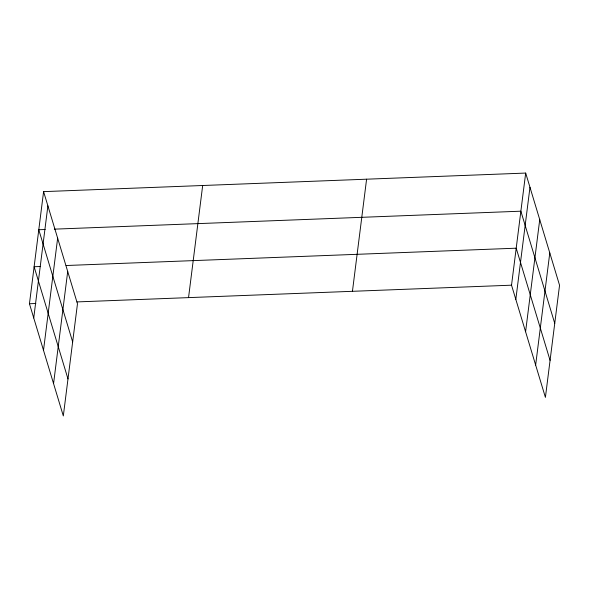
<?xml version="1.0" encoding="UTF-8"?>
<svg xmlns="http://www.w3.org/2000/svg" width="589" height="589" viewBox="0 0 589 589"><rect width="100%" height="100%" fill="white"/><g stroke="black" fill="none" stroke-linecap="round" stroke-linejoin="round"><path stroke-width="0.88" d="M43.593 191.631L77.468 303.814L63.317 415.93L29.45 303.747L43.593 191.631L525.683 173.07L559.55 285.253L545.407 397.369L511.532 285.186L525.683 173.07M33.742 317.964L47.893 205.848M43.505 350.293L57.648 238.177M53.562 383.601L67.706 271.485M188.539 297.622L202.682 185.506M352.443 291.312L366.594 179.196M515.824 299.411L529.975 187.295M525.587 331.74L539.738 219.623M535.644 365.047L549.787 252.931M45.184 229.504L38.786 229.747L72.661 341.929M54.328 229.15L520.867 211.193L554.742 323.376M40.516 266.5L34.118 266.743L67.985 378.933M66.115 265.514L516.2 248.19L550.074 360.372M29.45 303.747L35.848 303.497M76.997 301.914L511.532 285.186"/></g></svg>
